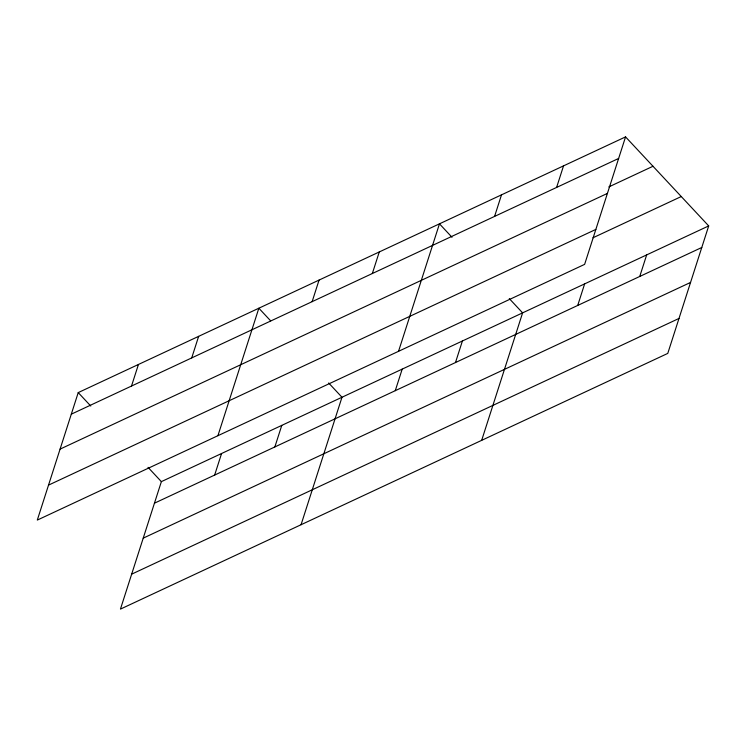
<?xml version="1.0" encoding="UTF-8"?>
<svg xmlns="http://www.w3.org/2000/svg" width="746" height="746" viewBox="0 0 746 746"><rect width="100%" height="100%" fill="white"/><g stroke="black" fill="none" stroke-linecap="round" stroke-linejoin="round"><path stroke-width="1.12" d="M625.558 136.891L78.227 392.601L37.3 520.083L584.631 264.364L625.558 136.891L708.7 225.917L667.773 353.399L120.442 609.109L161.369 481.636L708.7 225.917M131.51 386.036L138.439 364.477M191.722 357.912L198.641 336.343M217.916 435.692L258.853 308.219L270.611 320.808M214.652 475.071L221.571 453.503M312.136 301.654L319.055 280.086M274.854 446.938L281.783 425.379M372.338 273.521L379.266 251.962M301.058 524.727L341.985 397.245L328.66 382.978M398.541 351.31L439.469 223.828L452.011 237.265M395.268 390.68L402.197 369.121M494.579 216.415L501.498 194.855M455.48 362.556L462.399 340.987M556.609 187.433L563.528 165.873M481.674 440.345L522.61 312.863L509.285 298.596M577.712 305.45L584.64 283.881M639.742 276.468L646.67 254.899M71.308 414.17L618.639 158.45M608.839 186.901L653.002 166.265M60.081 449.12L607.421 193.4M48.518 485.124L595.858 229.414M592.949 237.797L681.266 196.543M154.441 503.196L701.781 247.485M143.223 538.146L690.554 282.436M131.66 574.159L678.991 318.449M78.227 392.601L90.77 406.029M148.044 467.36L161.369 481.636"/></g></svg>
